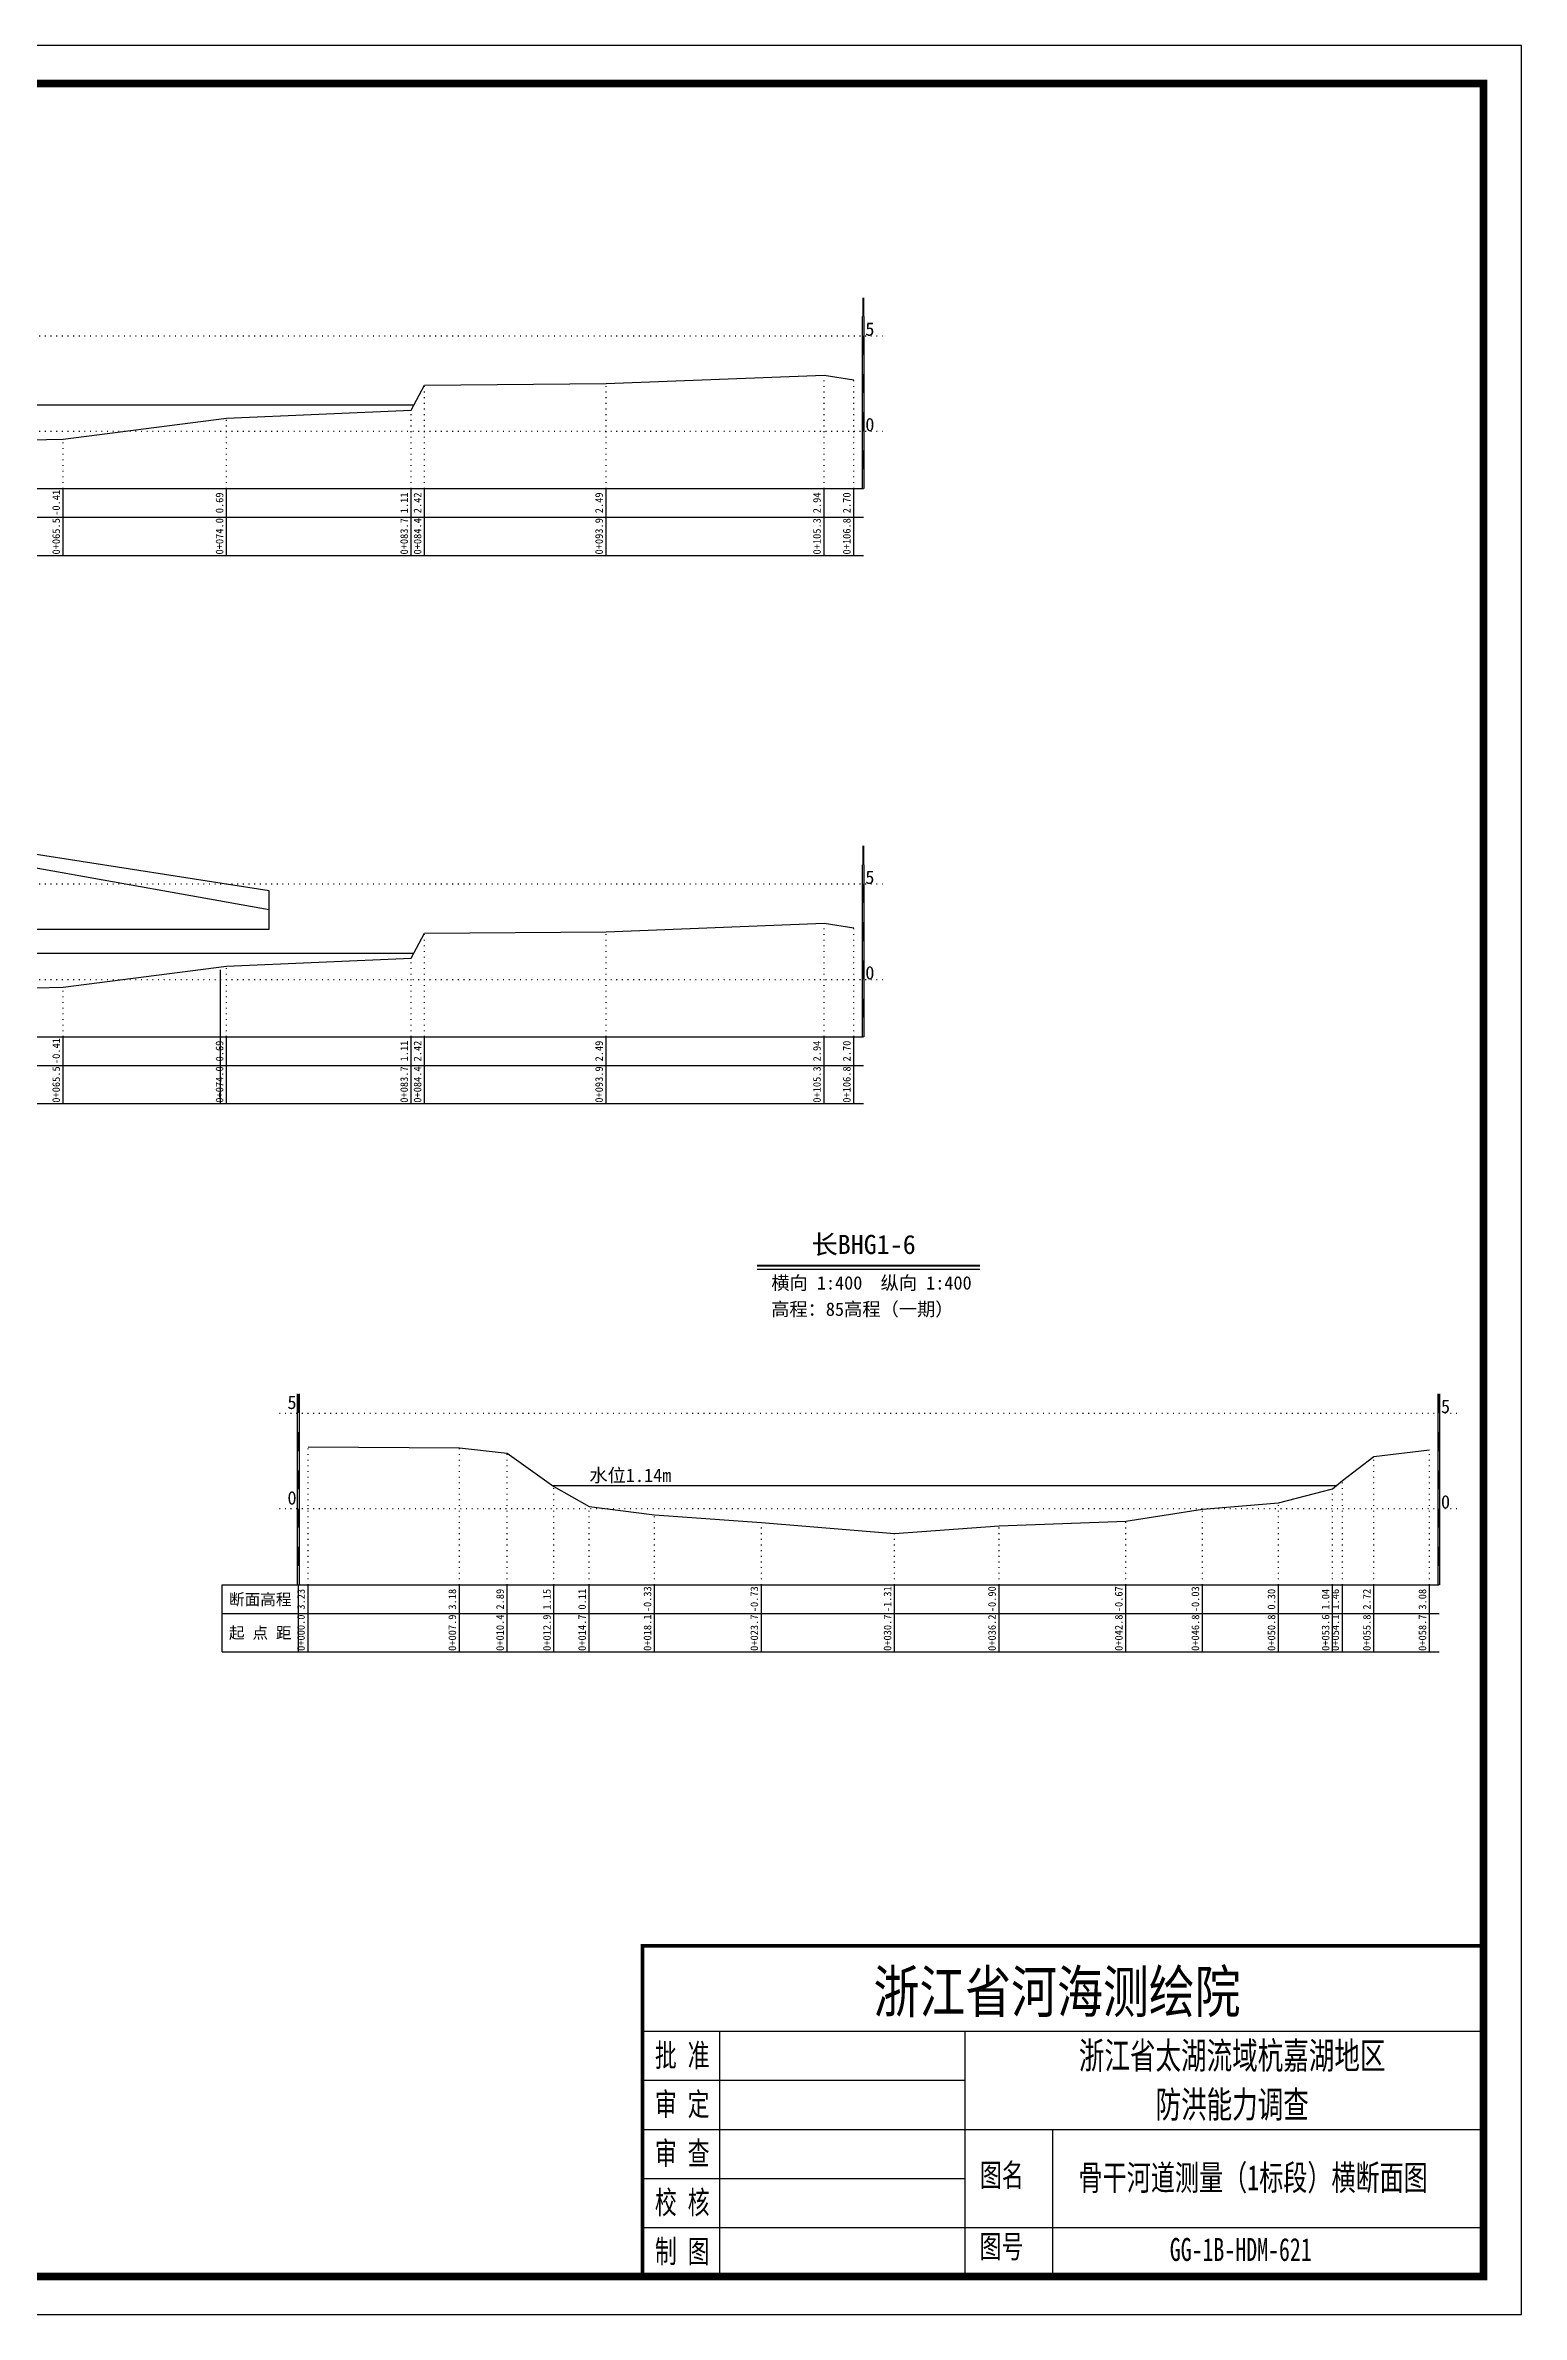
# Model space of a CAD drawing. Header units: millimetres. Extents: x 518104 to 523342, y 3371901 to 3372198.
# Drawn here: x 518813 to 519006.1, y 3371900.9 to 3372197.9 of the extents above; entities that cross this region are included whole.
import ezdxf
from ezdxf.enums import TextEntityAlignment as Align

# ---------------------------------------------------------------- set-up
doc = ezdxf.new("R2010")
doc.units = ezdxf.units.MM
doc.header["$LTSCALE"] = 0.4
doc.header["$MEASUREMENT"] = 0
doc.linetypes.add('X4', pattern=[1.6, 0, -1.6])
for name, color, linetype in [('DMX', 1, 'Continuous'), ('TEXT', 7, 'Continuous'), ('zdm1', 5, 'Continuous'), ('ZDMT5', 3, 'Continuous'), ('图层1', 4, 'Continuous'), ('图框', 7, 'Continuous'), ('断面名称', 5, 'Continuous'), ('比例尺', 3, 'Continuous'), ('水闸', 7, 'Continuous')]:
    doc.layers.add(name, color=color, linetype=linetype)
doc.styles.add('HDM', font='仿宋_GB2312.ttf')
doc.styles.add('tk2', font='SimSun.ttf', dxfattribs={"width": 0.8})

msp = doc.modelspace()

# ---------------------------------------------------------------- linework, layer by layer
at = {"lineweight": 100, "const_width": 0.5}
msp.add_lwpolyline([(519001.08, 3371949.15), (518891.08, 3371949.15), (518891.08, 3371905.87), (519001.08, 3371905.87), (519001.08, 3371949.15)], dxfattribs=at)
at = {"layer": 'DMX', "linetype": 'Continuous', "flags": 128}
for points in [[(518804.38, 3372146.1), (518815.3, 3372146.35), (518836.68, 3372149.1), (518860.83, 3372150.15), (518862.58, 3372153.42), (518886.33, 3372153.6), (518914.83, 3372154.72), (518918.73, 3372154.12)], [(518804.38, 3372074.35), (518815.3, 3372074.6), (518836.68, 3372077.35), (518860.83, 3372078.4), (518862.58, 3372081.67), (518886.33, 3372081.85), (518914.83, 3372082.97), (518918.73, 3372082.37)], [(518847.33, 3372014.45), (518867.13, 3372014.32), (518873.38, 3372013.6), (518879.5, 3372009.25), (518884.1, 3372006.65), (518892.65, 3372005.55), (518892.65, 3372005.55), (518906.63, 3372004.55), (518906.63, 3372004.55), (518924.05, 3372003.1), (518924.05, 3372003.1), (518937.73, 3372004.12), (518937.73, 3372004.12), (518954.3, 3372004.7), (518954.3, 3372004.7), (518964.33, 3372006.3), (518974.28, 3372007.12), (518981.35, 3372008.97), (518982.63, 3372010.02), (518986.75, 3372013.17), (518994.03, 3372014.07)]]:
    msp.add_lwpolyline(points, dxfattribs=at)
at = {"layer": 'TEXT', "color": 0}
for p, q in [((518891.08, 3371937.95, 0), (519001.08, 3371937.95, 0)), ((518901.16, 3371937.95, 0), (518901.16, 3371912.29, 0)), ((518933.24, 3371937.95, 0), (518933.24, 3371912.29, 0)), ((518891.08, 3371931.54, 0), (518933.24, 3371931.54, 0)), ((518891.08, 3371925.12, 0), (518933.24, 3371925.12, 0)), ((518933.24, 3371925.12, 0), (519001.08, 3371925.12, 0)), ((518944.73, 3371925.12, 0), (518944.73, 3371905.87, 0)), ((518891.08, 3371918.7, 0), (518933.24, 3371918.7, 0)), ((518891.08, 3371912.29, 0), (519001.08, 3371912.29, 0)), ((518901.16, 3371912.29, 0), (518901.16, 3371905.87, 0)), ((518933.24, 3371912.29, 0), (518933.24, 3371905.87, 0))]:
    msp.add_line(p, q, dxfattribs=at)
at = {"layer": 'zdm1', "linetype": 'Continuous'}
for p, q in [((518919.85, 3372139.87), (518919.85, 3372162.37)), ((518920.1, 3372139.87), (518920.1, 3372162.37)), ((518651.65, 3372139.87), (518919.98, 3372139.87)), ((518640.4, 3372136.12), (518919.98, 3372136.12)), ((518640.4, 3372131.12), (518919.98, 3372131.12)), ((518919.85, 3372068.12), (518919.85, 3372090.62)), ((518920.1, 3372068.12), (518920.1, 3372090.62)), ((518835.87, 3372059.37), (518835.87, 3372076.87)), ((518651.65, 3372068.12), (518919.98, 3372068.12)), ((518640.4, 3372064.37), (518919.98, 3372064.37)), ((518640.4, 3372059.37), (518919.98, 3372059.37)), ((518845.95, 3371996.37), (518845.95, 3372021.37)), ((518846.2, 3371996.37), (518846.2, 3372021.37)), ((518995.15, 3371996.37), (518995.15, 3372021.37)), ((518995.4, 3371996.37), (518995.4, 3372021.37)), ((518836.08, 3371996.37), (518847.33, 3371996.37)), ((518836.08, 3371987.62), (518836.08, 3371996.37)), ((518846.08, 3371987.62), (518846.08, 3371996.37)), ((518847.33, 3371996.37), (518995.28, 3371996.37)), ((518836.08, 3371992.62), (518995.28, 3371992.62)), ((518836.08, 3371987.62), (518939.65, 3371987.62)), ((518836.08, 3371987.62), (518995.28, 3371987.62))]:
    msp.add_line(p, q, dxfattribs=at)
at = {"layer": 'zdm1', "linetype": 'X4'}
for p, q in [((518647.9, 3372159.87), (518922.48, 3372159.87)), ((518647.9, 3372147.37), (518922.48, 3372147.37)), ((518647.9, 3372088.12), (518922.48, 3372088.12)), ((518647.9, 3372075.62), (518922.48, 3372075.62)), ((518843.58, 3372018.87), (518997.78, 3372018.87)), ((518843.58, 3372006.37), (518997.78, 3372006.37))]:
    msp.add_line(p, q, dxfattribs=at)
at = {"layer": 'zdm1', "linetype": 'Continuous', "flags": 128}
for points in [[(518919.98, 3372162.37, 0.25, 0.25, 0), (518919.98, 3372164.87, 0.25, 0.25, 0)], [(518919.98, 3372157.37, 0.25, 0.25, 0), (518919.98, 3372159.87, 0.25, 0.25, 0)], [(518919.98, 3372152.37, 0.25, 0.25, 0), (518919.98, 3372154.87, 0.25, 0.25, 0)], [(518919.98, 3372147.37, 0.25, 0.25, 0), (518919.98, 3372149.87, 0.25, 0.25, 0)], [(518919.98, 3372142.37, 0.25, 0.25, 0), (518919.98, 3372144.87, 0.25, 0.25, 0)], [(518919.98, 3372090.62, 0.25, 0.25, 0), (518919.98, 3372093.12, 0.25, 0.25, 0)], [(518919.98, 3372085.62, 0.25, 0.25, 0), (518919.98, 3372088.12, 0.25, 0.25, 0)], [(518919.98, 3372080.62, 0.25, 0.25, 0), (518919.98, 3372083.12, 0.25, 0.25, 0)], [(518919.98, 3372075.62, 0.25, 0.25, 0), (518919.98, 3372078.12, 0.25, 0.25, 0)], [(518919.98, 3372070.62, 0.25, 0.25, 0), (518919.98, 3372073.12, 0.25, 0.25, 0)], [(518846.08, 3372018.87, 0.25, 0.25, 0), (518846.08, 3372021.37, 0.25, 0.25, 0)], [(518995.28, 3372018.87, 0.25, 0.25, 0), (518995.28, 3372021.37, 0.25, 0.25, 0)], [(518846.08, 3372013.87, 0.25, 0.25, 0), (518846.08, 3372016.37, 0.25, 0.25, 0)], [(518995.28, 3372013.87, 0.25, 0.25, 0), (518995.28, 3372016.37, 0.25, 0.25, 0)], [(518846.08, 3372008.87, 0.25, 0.25, 0), (518846.08, 3372011.37, 0.25, 0.25, 0)], [(518995.28, 3372008.87, 0.25, 0.25, 0), (518995.28, 3372011.37, 0.25, 0.25, 0)], [(518846.08, 3372003.87, 0.25, 0.25, 0), (518846.08, 3372006.37, 0.25, 0.25, 0)], [(518995.28, 3372003.87, 0.25, 0.25, 0), (518995.28, 3372006.37, 0.25, 0.25, 0)], [(518846.08, 3371998.87, 0.25, 0.25, 0), (518846.08, 3372001.37, 0.25, 0.25, 0)], [(518995.28, 3371998.87, 0.25, 0.25, 0), (518995.28, 3372001.37, 0.25, 0.25, 0)]]:
    msp.add_lwpolyline(points, format="xyseb", dxfattribs=at)
at = {"layer": 'ZDMT5', "linetype": 'X4'}
for p, q in [((518862.58, 3372139.87), (518862.58, 3372153.42)), ((518886.33, 3372139.87), (518886.33, 3372153.6)), ((518914.83, 3372139.87), (518914.83, 3372154.72)), ((518918.73, 3372139.87), (518918.73, 3372154.12)), ((518860.83, 3372139.87), (518860.83, 3372150.15)), ((518836.68, 3372139.87), (518836.68, 3372149.1)), ((518815.3, 3372139.87), (518815.3, 3372146.35)), ((518862.58, 3372068.12), (518862.58, 3372081.67)), ((518886.33, 3372068.12), (518886.33, 3372081.85)), ((518914.83, 3372068.12), (518914.83, 3372082.97)), ((518918.73, 3372068.12), (518918.73, 3372082.37)), ((518836.68, 3372068.12), (518836.68, 3372077.35)), ((518860.83, 3372068.12), (518860.83, 3372078.4)), ((518815.3, 3372068.12), (518815.3, 3372074.6)), ((518847.33, 3371996.37), (518847.33, 3372014.45)), ((518867.13, 3371996.37), (518867.13, 3372014.32)), ((518873.38, 3371996.37), (518873.38, 3372013.6)), ((518994.03, 3371996.37), (518994.03, 3372014.07)), ((518986.75, 3371996.37), (518986.75, 3372013.17)), ((518879.5, 3371996.37), (518879.5, 3372009.25)), ((518981.35, 3371996.37), (518981.35, 3372008.97)), ((518982.63, 3371996.37), (518982.63, 3372010.02)), ((518884.1, 3371996.37), (518884.1, 3372006.65)), ((518892.65, 3371996.37), (518892.65, 3372005.55)), ((518892.65, 3371996.37), (518892.65, 3372005.55)), ((518906.63, 3371996.37), (518906.63, 3372004.55)), ((518906.63, 3371996.37), (518906.63, 3372004.55)), ((518954.3, 3371996.37), (518954.3, 3372004.7)), ((518954.3, 3371996.37), (518954.3, 3372004.7)), ((518964.33, 3371996.37), (518964.33, 3372006.3)), ((518974.28, 3371996.37), (518974.28, 3372007.12)), ((518924.05, 3371996.37), (518924.05, 3372003.1)), ((518924.05, 3371996.37), (518924.05, 3372003.1)), ((518937.73, 3371996.37), (518937.73, 3372004.12)), ((518937.73, 3371996.37), (518937.73, 3372004.12))]:
    msp.add_line(p, q, dxfattribs=at)
at = {"layer": 'ZDMT5', "linetype": 'Continuous'}
for p, q in [((518815.3, 3372131.12), (518815.3, 3372139.87)), ((518836.68, 3372131.12), (518836.68, 3372139.87)), ((518860.83, 3372131.12), (518860.83, 3372139.87)), ((518862.58, 3372131.12), (518862.58, 3372139.87)), ((518886.33, 3372131.12), (518886.33, 3372139.87)), ((518914.83, 3372131.12), (518914.83, 3372139.87)), ((518918.73, 3372131.12), (518918.73, 3372139.87)), ((518815.3, 3372059.37), (518815.3, 3372068.12)), ((518836.68, 3372059.37), (518836.68, 3372068.12)), ((518860.83, 3372059.37), (518860.83, 3372068.12)), ((518862.58, 3372059.37), (518862.58, 3372068.12)), ((518886.33, 3372059.37), (518886.33, 3372068.12)), ((518914.83, 3372059.37), (518914.83, 3372068.12)), ((518918.73, 3372059.37), (518918.73, 3372068.12)), ((518847.33, 3371987.62), (518847.33, 3371996.37)), ((518867.13, 3371987.62), (518867.13, 3371996.37)), ((518873.38, 3371987.62), (518873.38, 3371996.37)), ((518879.5, 3371987.62), (518879.5, 3371996.37)), ((518884.1, 3371987.62), (518884.1, 3371996.37)), ((518892.65, 3371987.62), (518892.65, 3371996.37)), ((518906.63, 3371987.62), (518906.63, 3371996.37)), ((518924.05, 3371987.62), (518924.05, 3371996.37)), ((518937.73, 3371987.62), (518937.73, 3371996.37)), ((518954.3, 3371987.62), (518954.3, 3371996.37)), ((518964.33, 3371987.62), (518964.33, 3371996.37)), ((518974.28, 3371987.62), (518974.28, 3371996.37)), ((518981.35, 3371987.62), (518981.35, 3371996.37)), ((518982.63, 3371987.62), (518982.63, 3371996.37)), ((518986.75, 3371987.62), (518986.75, 3371996.37)), ((518994.03, 3371987.62), (518994.03, 3371996.37))]:
    msp.add_line(p, q, dxfattribs=at)
at = {"layer": '图层1', "color": 6, "linetype": 'Continuous', "flags": 128}
for points in [[(518723.82, 3372150.83), (518861.19, 3372150.83)], [(518723.82, 3372079.08), (518861.19, 3372079.08)], [(518879.33, 3372009.37), (518981.84, 3372009.37)]]:
    msp.add_lwpolyline(points, dxfattribs=at)
at = {"layer": '图框', "flags": 128}
msp.add_lwpolyline([(518586.08, 3371900.87), (519006.08, 3371900.87), (519006.08, 3372197.87), (518586.08, 3372197.87)], close=True, dxfattribs=at)
at = {"layer": '图框', "const_width": 1, "flags": 128}
msp.add_lwpolyline([(518611.08, 3371905.87), (519001.08, 3371905.87), (519001.08, 3372192.87), (518611.08, 3372192.87)], close=True, dxfattribs=at)
at = {"layer": '比例尺', "color": 3, "linetype": 'Continuous', "lineweight": 40}
msp.add_line((518906.07, 3372038.18), (518935.19, 3372038.18), dxfattribs=at)
at = {"layer": '比例尺', "color": 3, "linetype": 'Continuous'}
msp.add_line((518906.07, 3372037.68), (518935.19, 3372037.68), dxfattribs=at)
at = {"layer": '水闸', "linetype": 'Continuous', "flags": 128}
for points in [[(518811.51, 3372082.22), (518842.26, 3372082.22), (518842.26, 3372087.22), (518811.51, 3372092.03)], [(518842.26, 3372082.22), (518842.26, 3372084.72), (518811.51, 3372090.22)]]:
    msp.add_lwpolyline(points, dxfattribs=at)

# ---------------------------------------------------------------- texts
at = {"layer": 'TEXT', "color": 7, "ltscale": 8, "style": 'tk2'}
for tag, p, s, height, width in [('浙江省河海测绘院', (518921.3, 3371940.39, 0), '（单位名称）', 5.5, 0.8), ('批 准', (518892.7, 3371933.32, 0), '批准', 3, 0.7), ('审 定', (518892.7, 3371926.91, 0), '审定', 3, 0.7), ('审 查', (518892.7, 3371920.49, 0), '审 查', 3, 0.7), ('图名', (518935.23, 3371917.62, 0), '审查', 3, 0.7), ('校 核', (518892.7, 3371914.07, 0), '校 核', 3, 0.7), ('制 图', (518892.7, 3371907.66, 0), '制 图', 3, 0.7), ('图号', (518935.18, 3371908.29, 0), '图号', 3, 0.7)]:
    msp.add_attdef(tag, p, s, height=height, dxfattribs=dict(at, width=width))
at = {"layer": 'TEXT', "color": 0, "style": 'tk2', "width": 0.7}
for tag, text, height, p in [('浙江省太湖流域杭嘉湖地区', '浙江省太湖流域杭嘉湖地区', 3.5, (518968.22, 3371934.77, -206.67)), ('防洪能力调查', '防洪能力调查', 3.5, (518968.22, 3371928.38, -206.67)), ('骨干河道测量（1标段）横断面图', '骨干河道测量（1标段）横断面图', 3.3, (518970.97, 3371918.8, -206.67)), ('GG-1B-HDM-621', 'GG-1B-HDM-001', 3, (518969.34, 3371909.4, -206.67))]:
    msp.add_attdef(tag, text=text, height=height, dxfattribs=at).set_placement(p, align=Align.MIDDLE_CENTER)
at = {"layer": 'zdm1', "linetype": 'Continuous', "style": 'HDM'}
for s, p in [('5', (518920.23, 3372159.87)), ('0', (518920.23, 3372147.37)), ('5', (518920.23, 3372088.12)), ('0', (518920.23, 3372075.62)), ('5', (518995.53, 3372018.87)), ('0', (518995.53, 3372006.37))]:
    msp.add_text(s, height=1.75, dxfattribs=at).set_placement(p)
for s, p in [('5', (518845.83, 3372018.87)), ('0', (518845.83, 3372006.37))]:
    msp.add_text(s, height=1.75, dxfattribs=at).set_placement(p, align=Align.BOTTOM_RIGHT)
for s, p in [('断面高程', (518841.08, 3371994.5)), ('起 点 距', (518841.08, 3371990.12))]:
    msp.add_text(s, height=1.5, dxfattribs=at).set_placement(p, align=Align.MIDDLE)
at = {"layer": 'ZDMT5', "linetype": 'Continuous', "style": 'HDM'}
for s, p in [('-0.41', (518815.18, 3372138)), ('0.69', (518836.55, 3372138)), ('1.11', (518860.7, 3372138)), ('2.42', (518862.45, 3372138)), ('2.49', (518886.2, 3372138)), ('2.94', (518914.7, 3372138)), ('2.70', (518918.6, 3372138)), ('0+065.5', (518815.18, 3372133.62)), ('0+074.0', (518836.55, 3372133.62)), ('0+083.7', (518860.7, 3372133.62)), ('0+084.4', (518862.45, 3372133.62)), ('0+093.9', (518886.2, 3372133.62)), ('0+105.3', (518914.7, 3372133.62)), ('0+106.8', (518918.6, 3372133.62)), ('-0.41', (518815.18, 3372066.25)), ('0.69', (518836.55, 3372066.25)), ('1.11', (518860.7, 3372066.25)), ('2.42', (518862.45, 3372066.25)), ('2.49', (518886.2, 3372066.25)), ('2.94', (518914.7, 3372066.25)), ('2.70', (518918.6, 3372066.25)), ('0+065.5', (518815.18, 3372061.87)), ('0+074.0', (518836.55, 3372061.87)), ('0+083.7', (518860.7, 3372061.87)), ('0+084.4', (518862.45, 3372061.87)), ('0+093.9', (518886.2, 3372061.87)), ('0+105.3', (518914.7, 3372061.87)), ('0+106.8', (518918.6, 3372061.87)), ('3.23', (518847.2, 3371994.5)), ('3.18', (518867, 3371994.5)), ('2.89', (518873.25, 3371994.5)), ('1.15', (518879.38, 3371994.5)), ('0.11', (518883.98, 3371994.5)), ('-0.33', (518892.53, 3371994.5)), ('-0.73', (518906.5, 3371994.5)), ('-1.31', (518923.93, 3371994.5)), ('-0.90', (518937.6, 3371994.5)), ('-0.67', (518954.18, 3371994.5)), ('-0.03', (518964.2, 3371994.5)), ('0.30', (518974.15, 3371994.5)), ('1.04', (518981.23, 3371994.5)), ('1.46', (518982.5, 3371994.5)), ('2.72', (518986.63, 3371994.5)), ('3.08', (518993.9, 3371994.5)), ('0+000.0', (518847.2, 3371990.12)), ('0+007.9', (518867, 3371990.12)), ('0+010.4', (518873.25, 3371990.12)), ('0+012.9', (518879.38, 3371990.12)), ('0+014.7', (518883.98, 3371990.12)), ('0+018.1', (518892.53, 3371990.12)), ('0+023.7', (518906.5, 3371990.12)), ('0+030.7', (518923.93, 3371990.12)), ('0+036.2', (518937.6, 3371990.12)), ('0+042.8', (518954.18, 3371990.12)), ('0+046.8', (518964.2, 3371990.12)), ('0+050.8', (518974.15, 3371990.12)), ('0+053.6', (518981.23, 3371990.12)), ('0+054.1', (518982.5, 3371990.12)), ('0+055.8', (518986.63, 3371990.12)), ('0+058.7', (518993.9, 3371990.12))]:
    msp.add_text(s, height=1, rotation=90, dxfattribs=at).set_placement(p, align=Align.BOTTOM_CENTER)
at = {"layer": '图层1', "color": 6, "linetype": 'Continuous', "style": 'HDM'}
msp.add_text('水位1.14m', height=1.75, dxfattribs=at).set_placement((518889.49, 3372010.76), align=Align.MIDDLE)
at = {"layer": '断面名称', "color": 5, "linetype": 'Continuous', "style": 'HDM'}
msp.add_text('长BHG1-6', height=2.5, dxfattribs=at).set_placement((518920.02, 3372040.98), align=Align.MIDDLE)
at = {"layer": '比例尺', "color": 3, "linetype": 'Continuous', "style": 'HDM'}
for s, p in [('横向 1:400  纵向 1:400', (518934.14, 3372034.51)), ('高程：85高程（一期）', (518931.77, 3372031.07))]:
    msp.add_text(s, height=1.75, dxfattribs=at).set_placement(p, align=Align.BOTTOM_RIGHT)

doc.saveas('drawing.dxf')
